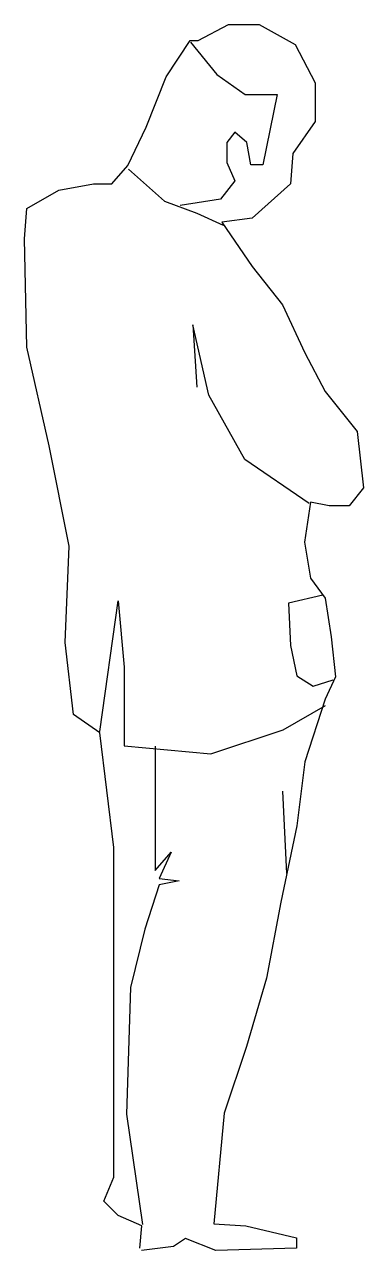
# Model space of a CAD drawing. Header units: millimetres. Extents: x -1620.58 to -1620.11, y 1837.6 to 1839.28.
import ezdxf

# ---------------------------------------------------------------- set-up
doc = ezdxf.new("R2010")
doc.units = ezdxf.units.MM
doc.header["$LTSCALE"] = 10
doc.layers.add('Humanos', color=2, linetype='Continuous')

msp = doc.modelspace()

# ---------------------------------------------------------------- linework, layer by layer
at = {"layer": 'Humanos'}
for p, q in [((-1620.3384, 1839.2545), (-1620.2969, 1839.2764)), ((-1620.2969, 1839.2764), (-1620.2554, 1839.2764)), ((-1620.2554, 1839.2764), (-1620.2061, 1839.249)), ((-1620.3823, 1839.2051), (-1620.3494, 1839.2545)), ((-1620.3494, 1839.2545), (-1620.3384, 1839.2545)), ((-1620.349, 1839.2522), (-1620.3129, 1839.2083)), ((-1620.2061, 1839.249), (-1620.1787, 1839.1965)), ((-1620.4097, 1839.1362), (-1620.3823, 1839.2051)), ((-1620.3129, 1839.2083), (-1620.2746, 1839.1809)), ((-1620.1787, 1839.1965), (-1620.1787, 1839.1441)), ((-1620.2746, 1839.1809), (-1620.2307, 1839.1809)), ((-1620.2307, 1839.1809), (-1620.2503, 1839.0846)), ((-1620.4346, 1839.0838), (-1620.4097, 1839.1362)), ((-1620.1787, 1839.1441), (-1620.2092, 1839.1002)), ((-1620.2887, 1839.1293), (-1620.2996, 1839.1152)), ((-1620.2996, 1839.1152), (-1620.2996, 1839.0878)), ((-1620.2722, 1839.1152), (-1620.2887, 1839.1293)), ((-1620.2667, 1839.0846), (-1620.2722, 1839.1152)), ((-1620.2092, 1839.1002), (-1620.2124, 1839.0587)), ((-1620.4565, 1839.0587), (-1620.4346, 1839.0838)), ((-1620.2996, 1839.0878), (-1620.2887, 1839.0627)), ((-1620.2503, 1839.0846), (-1620.2667, 1839.0846)), ((-1620.4334, 1839.0789), (-1620.3843, 1839.035)), ((-1620.5724, 1839.025), (-1620.5285, 1839.0501)), ((-1620.5285, 1839.0501), (-1620.4815, 1839.0587)), ((-1620.4815, 1839.0587), (-1620.4565, 1839.0587)), ((-1620.2887, 1839.0627), (-1620.3082, 1839.0377)), ((-1620.2124, 1839.0587), (-1620.2648, 1839.0117)), ((-1620.3843, 1839.035), (-1620.3404, 1839.0186)), ((-1620.3082, 1839.0377), (-1620.363, 1839.029)), ((-1620.5755, 1838.9835), (-1620.5724, 1839.025)), ((-1620.3404, 1839.0186), (-1620.3044, 1839.0022)), ((-1620.2648, 1839.0117), (-1620.3063, 1839.0062)), ((-1620.3063, 1839.0062), (-1620.2648, 1838.946)), ((-1620.5724, 1838.8356), (-1620.5755, 1838.9835)), ((-1620.2648, 1838.946), (-1620.2233, 1838.8935)), ((-1620.2233, 1838.8935), (-1620.1928, 1838.8277)), ((-1620.3459, 1838.8662), (-1620.3404, 1838.7808)), ((-1620.324, 1838.7699), (-1620.3459, 1838.8662)), ((-1620.5418, 1838.7009), (-1620.5724, 1838.8356)), ((-1620.1928, 1838.8277), (-1620.1654, 1838.7753)), ((-1620.2747, 1838.6822), (-1620.324, 1838.7699)), ((-1620.1654, 1838.7753), (-1620.1215, 1838.7205)), ((-1620.1215, 1838.7205), (-1620.1129, 1838.6437)), ((-1620.5144, 1838.5639), (-1620.5418, 1838.7009)), ((-1620.187, 1838.6219), (-1620.2747, 1838.6822)), ((-1620.1129, 1838.6437), (-1620.1325, 1838.6187)), ((-1620.185, 1838.6241), (-1620.1936, 1838.5693)), ((-1620.1599, 1838.6187), (-1620.185, 1838.6241)), ((-1620.1325, 1838.6187), (-1620.1599, 1838.6187)), ((-1620.5199, 1838.4323), (-1620.5144, 1838.5639)), ((-1620.1936, 1838.5693), (-1620.185, 1838.52)), ((-1620.185, 1838.52), (-1620.1654, 1838.4926)), ((-1620.1684, 1838.4969), (-1620.2154, 1838.486)), ((-1620.4729, 1838.3108), (-1620.4479, 1838.4893)), ((-1620.4479, 1838.4893), (-1620.4393, 1838.3985)), ((-1620.2154, 1838.486), (-1620.2123, 1838.428)), ((-1620.1654, 1838.4926), (-1620.1568, 1838.4401)), ((-1620.5089, 1838.3337), (-1620.5199, 1838.4323)), ((-1620.1568, 1838.4401), (-1620.1513, 1838.3853)), ((-1620.2123, 1838.428), (-1620.2037, 1838.3865)), ((-1620.4393, 1838.3985), (-1620.4393, 1838.2912)), ((-1620.2037, 1838.3865), (-1620.1817, 1838.3725)), ((-1620.1817, 1838.3725), (-1620.1543, 1838.3811)), ((-1620.1513, 1838.3853), (-1620.1654, 1838.3548)), ((-1620.2225, 1838.3131), (-1620.1646, 1838.346)), ((-1620.1654, 1838.3548), (-1620.1928, 1838.2694)), ((-1620.4729, 1838.3086), (-1620.5089, 1838.3337)), ((-1620.3212, 1838.2802), (-1620.2225, 1838.3131)), ((-1620.4534, 1838.152), (-1620.4729, 1838.3086)), ((-1620.4393, 1838.2912), (-1620.3212, 1838.2802)), ((-1620.3973, 1838.2906), (-1620.3973, 1838.1207)), ((-1620.1928, 1838.2694), (-1620.2037, 1838.1817)), ((-1620.2176, 1838.1165), (-1620.2231, 1838.2293)), ((-1620.2037, 1838.1817), (-1620.2257, 1838.0776)), ((-1620.4534, 1837.9711), (-1620.4534, 1838.152)), ((-1620.3973, 1838.1207), (-1620.3754, 1838.1457)), ((-1620.3754, 1838.1457), (-1620.3918, 1838.1097)), ((-1620.3918, 1838.1011), (-1620.4114, 1838.0408)), ((-1620.3918, 1838.1097), (-1620.3644, 1838.1066)), ((-1620.3644, 1838.1066), (-1620.3918, 1838.1011)), ((-1620.2257, 1838.0776), (-1620.2452, 1837.9735)), ((-1620.4114, 1838.0408), (-1620.4308, 1837.9609)), ((-1620.4534, 1837.7871), (-1620.4534, 1837.9711)), ((-1620.4308, 1837.9609), (-1620.4363, 1837.7881)), ((-1620.2452, 1837.9735), (-1620.2727, 1837.8803)), ((-1620.2727, 1837.8803), (-1620.3032, 1837.7895)), ((-1620.4534, 1837.7018), (-1620.4534, 1837.7871)), ((-1620.4363, 1837.7881), (-1620.4144, 1837.637)), ((-1620.3032, 1837.7895), (-1620.3173, 1837.6383)), ((-1620.4674, 1837.6689), (-1620.4534, 1837.7018)), ((-1620.4479, 1837.6493), (-1620.4674, 1837.6689)), ((-1620.4152, 1837.6352), (-1620.4479, 1837.6493)), ((-1620.4182, 1837.6048), (-1620.4152, 1837.6352)), ((-1620.3173, 1837.6383), (-1620.2734, 1837.6352)), ((-1620.2734, 1837.6352), (-1620.2045, 1837.6188)), ((-1620.3557, 1837.618), (-1620.3721, 1837.607)), ((-1620.3142, 1837.6017), (-1620.3557, 1837.618)), ((-1620.2045, 1837.6188), (-1620.2045, 1837.6048)), ((-1620.3721, 1837.607), (-1620.4159, 1837.6017)), ((-1620.2045, 1837.6048), (-1620.3142, 1837.6017))]:
    msp.add_line(p, q, dxfattribs=at)

doc.saveas('drawing.dxf')
